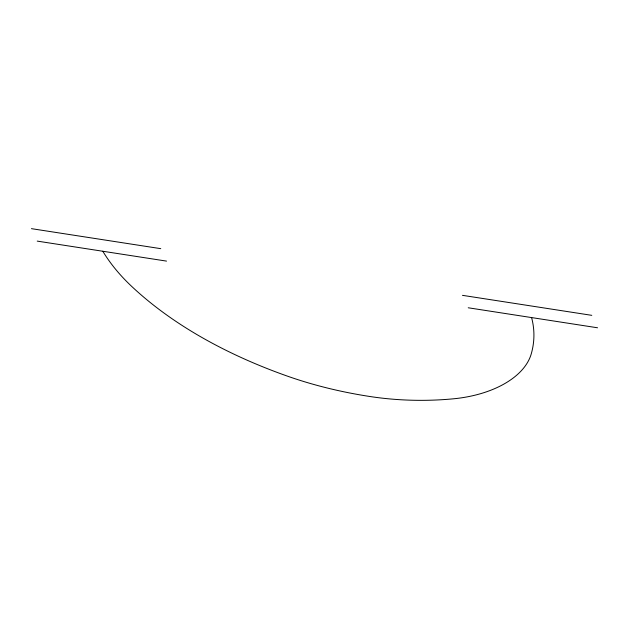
<?xml version="1.0" encoding="UTF-8"?>
<svg xmlns="http://www.w3.org/2000/svg" width="629" height="629" viewBox="0 0 629 629"><rect width="100%" height="100%" fill="white"/><g stroke="black" fill="none" stroke-linecap="round" stroke-linejoin="round"><path stroke-width="0.94" d="M31.45 228.657L160.757 248.659M462.472 295.339L591.779 315.341M37.221 241.104L166.528 261.106M468.243 307.778L597.55 327.78M102.81 251.246A312.259 180.279 0 0 0 131.618 286.329A471.734 272.357 0 0 0 286.785 375.914A312.259 180.279 0 0 0 369.357 396.419A199.377 115.107 0 0 0 453.328 398.817A94.547 54.589 0 0 0 531.269 353.82A199.377 115.107 0 0 0 531.584 317.574"/></g></svg>
